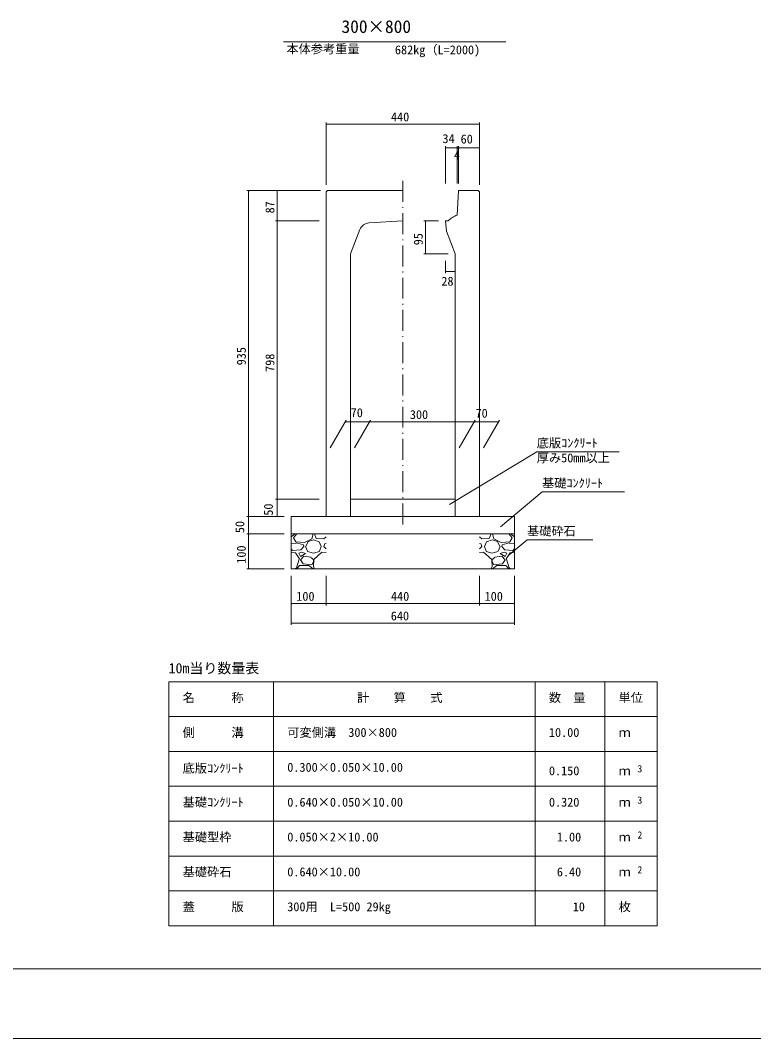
# Model space of a CAD drawing. Units: millimetres on the paper, scale 1:10. Extents: x 0 to 841, y 0 to 594.
# Drawn here: x 210.2 to 420.5, y 0 to 292.1 of the extents above; entities that cross this region are included whole.
import ezdxf
from ezdxf.enums import TextEntityAlignment as Align

# ---------------------------------------------------------------- set-up
doc = ezdxf.new("R2010")
doc.units = ezdxf.units.MM
doc.linetypes.add('DASHED_DOTTED', pattern=[9.25, 6, -1.5, 0.25, -1.5])
for name, color, linetype, lineweight in [('D-STR-DIM（寸法）', 7, 'Continuous', 18), ('D-STR-HTXT（旗揚げ）', 4, 'Continuous', 18), ('D-STR-STRn（構造物）', 7, 'Continuous', 18), ('D-STR（構造物外形線）', 1, 'Continuous', 18), ('D-TTL(外枠）', 2, 'Continuous', 18), ('DEFPOINTS_2', 8, 'Continuous', 18)]:
    doc.layers.add(name, color=color, linetype=linetype, lineweight=lineweight)
doc.layers.add('D-STR-TXT（文字）', color=7, linetype='Continuous')
doc.styles.add('ＭＳ ゴシック', font='')
doc.styles.get('ＭＳ ゴシック').set_extended_font_data('MS Gothic')

msp = doc.modelspace()

# ---------------------------------------------------------------- linework, layer by layer
at = {"layer": 'D-STR-DIM（寸法）'}
for p, q in [((297.911, 244.876), (297.911, 262.786)), ((297.911, 262.286), (298.061, 262.311)), ((297.911, 262.286), (297.931, 262.286)), ((298.061, 262.261), (297.911, 262.286)), ((297.931, 262.286), (341.891, 262.286)), ((341.761, 262.311), (341.911, 262.286)), ((341.911, 262.286), (341.761, 262.261)), ((341.911, 262.286), (341.891, 262.286)), ((341.911, 244.876), (341.911, 262.786)), ((332.111, 245.276), (332.111, 255.971)), ((332.111, 255.471), (332.261, 255.496)), ((332.111, 255.471), (332.131, 255.471)), ((332.261, 255.446), (332.111, 255.471)), ((332.131, 255.471), (335.491, 255.471)), ((335.361, 255.496), (335.511, 255.471)), ((335.511, 255.471), (335.361, 255.446)), ((335.511, 255.471), (335.491, 255.471)), ((335.511, 245.276), (335.511, 255.971)), ((335.511, 245.276), (335.511, 255.971)), ((335.511, 255.471), (335.661, 255.496)), ((335.511, 255.471), (335.531, 255.471)), ((335.661, 255.446), (335.511, 255.471)), ((335.891, 255.471), (335.531, 255.471)), ((335.761, 255.496), (335.911, 255.471)), ((335.911, 255.471), (335.761, 255.446)), ((335.911, 255.471), (335.891, 255.471)), ((335.911, 245.276), (335.911, 255.971)), ((335.911, 245.276), (335.911, 255.971)), ((335.911, 255.471), (336.061, 255.496)), ((335.911, 255.471), (335.931, 255.471)), ((336.061, 255.446), (335.911, 255.471)), ((335.931, 255.471), (341.891, 255.471)), ((341.761, 255.496), (341.911, 255.471)), ((341.911, 255.471), (341.761, 255.446)), ((341.911, 255.471), (341.891, 255.471)), ((341.911, 244.876), (341.911, 255.971)), ((296.311, 243.276), (275.205, 243.276)), ((275.68, 243.126), (275.705, 243.276)), ((275.705, 243.276), (275.705, 243.256)), ((275.705, 243.276), (275.73, 243.126)), ((275.705, 243.256), (275.705, 149.796)), ((296.311, 243.276), (283.396, 243.276)), ((283.871, 243.126), (283.896, 243.276)), ((283.896, 243.276), (283.896, 243.256)), ((283.896, 243.276), (283.921, 243.126)), ((283.896, 243.256), (283.896, 234.596)), ((295.911, 234.576), (283.396, 234.576)), ((295.911, 234.576), (283.396, 234.576)), ((283.896, 234.576), (283.871, 234.726)), ((283.871, 234.426), (283.896, 234.576)), ((283.921, 234.726), (283.896, 234.576)), ((283.896, 234.576), (283.896, 234.596)), ((283.896, 234.576), (283.896, 234.556)), ((283.896, 234.576), (283.921, 234.426)), ((283.896, 234.556), (283.896, 154.796)), ((330.111, 234.576), (325.939, 234.576)), ((326.414, 234.426), (326.439, 234.576)), ((326.439, 234.576), (326.439, 234.556)), ((326.439, 234.576), (326.464, 234.426)), ((326.439, 234.556), (326.439, 225.096)), ((332.911, 225.076), (325.939, 225.076)), ((326.439, 225.076), (326.414, 225.226)), ((326.464, 225.226), (326.439, 225.076)), ((326.439, 225.076), (326.439, 225.096)), ((332.111, 223.076), (332.111, 219.527)), ((334.911, 223.076), (334.911, 219.527)), ((332.111, 220.027), (332.261, 220.052)), ((332.111, 220.027), (332.131, 220.027)), ((332.261, 220.002), (332.111, 220.027)), ((332.131, 220.027), (334.891, 220.027)), ((334.761, 220.052), (334.911, 220.027)), ((334.911, 220.027), (334.761, 220.002)), ((334.911, 220.027), (334.891, 220.027)), ((299.066, 169.47), (303.646, 177.403)), ((303.357, 176.903), (303.507, 176.928)), ((303.357, 176.903), (303.377, 176.903)), ((303.507, 176.878), (303.357, 176.903)), ((310.337, 176.903), (303.377, 176.903)), ((306.066, 169.47), (310.646, 177.403)), ((306.066, 169.47), (310.646, 177.403)), ((310.207, 176.928), (310.357, 176.903)), ((310.357, 176.903), (310.207, 176.878)), ((310.357, 176.903), (310.337, 176.903)), ((310.357, 176.903), (310.507, 176.928)), ((310.357, 176.903), (310.377, 176.903)), ((310.507, 176.878), (310.357, 176.903)), ((310.377, 176.903), (340.337, 176.903)), ((336.066, 169.47), (340.646, 177.403)), ((336.066, 169.47), (340.646, 177.403)), ((340.207, 176.928), (340.357, 176.903)), ((340.357, 176.903), (340.207, 176.878)), ((340.357, 176.903), (340.337, 176.903)), ((340.357, 176.903), (340.507, 176.928)), ((340.357, 176.903), (340.377, 176.903)), ((340.507, 176.878), (340.357, 176.903)), ((340.377, 176.903), (347.337, 176.903)), ((343.066, 169.47), (347.646, 177.403)), ((347.207, 176.928), (347.357, 176.903)), ((347.357, 176.903), (347.207, 176.878)), ((347.357, 176.903), (347.337, 176.903)), ((283.896, 154.776), (283.871, 154.926)), ((283.921, 154.926), (283.896, 154.776)), ((295.911, 154.776), (283.396, 154.776)), ((293.911, 154.776), (283.396, 154.776)), ((283.871, 154.626), (283.896, 154.776)), ((283.896, 154.776), (283.896, 154.796)), ((283.896, 154.776), (283.896, 154.756)), ((283.896, 154.776), (283.921, 154.626)), ((283.896, 149.796), (283.896, 154.756)), ((285.911, 149.776), (275.205, 149.776)), ((285.911, 149.776), (275.205, 149.776)), ((275.705, 149.776), (275.68, 149.926)), ((275.68, 149.626), (275.705, 149.776)), ((275.73, 149.926), (275.705, 149.776)), ((275.705, 149.776), (275.705, 149.796)), ((275.705, 149.776), (275.705, 149.756)), ((275.705, 149.776), (275.73, 149.626)), ((275.705, 149.756), (275.705, 144.796)), ((285.911, 149.776), (283.396, 149.776)), ((283.896, 149.776), (283.871, 149.926)), ((283.921, 149.926), (283.896, 149.776)), ((283.896, 149.776), (283.896, 149.796)), ((285.911, 144.776), (275.205, 144.776)), ((285.911, 144.776), (275.205, 144.776)), ((275.705, 144.776), (275.68, 144.926)), ((275.68, 144.626), (275.705, 144.776)), ((275.73, 144.926), (275.705, 144.776)), ((275.705, 144.776), (275.705, 144.796)), ((275.705, 144.776), (275.705, 144.756)), ((275.705, 144.776), (275.73, 144.626)), ((275.705, 144.756), (275.705, 134.796)), ((285.911, 134.776), (275.205, 134.776)), ((275.705, 134.776), (275.68, 134.926)), ((275.73, 134.926), (275.705, 134.776)), ((275.705, 134.776), (275.705, 134.796)), ((287.911, 132.776), (287.911, 118.653)), ((287.911, 132.776), (287.911, 124.276)), ((297.911, 132.776), (297.911, 124.276)), ((297.911, 132.776), (297.911, 124.276)), ((341.911, 132.776), (341.911, 124.276)), ((341.911, 132.776), (341.911, 124.276)), ((351.911, 132.776), (351.911, 118.653)), ((351.911, 132.776), (351.911, 124.276)), ((287.911, 124.776), (288.061, 124.801)), ((287.911, 124.776), (287.931, 124.776)), ((288.061, 124.751), (287.911, 124.776)), ((287.931, 124.776), (297.891, 124.776)), ((297.761, 124.801), (297.911, 124.776)), ((297.911, 124.776), (297.761, 124.751)), ((297.911, 124.776), (297.891, 124.776)), ((297.911, 124.776), (298.061, 124.801)), ((297.911, 124.776), (297.931, 124.776)), ((298.061, 124.751), (297.911, 124.776)), ((297.931, 124.776), (341.891, 124.776)), ((341.761, 124.801), (341.911, 124.776)), ((341.911, 124.776), (341.761, 124.751)), ((341.911, 124.776), (341.891, 124.776)), ((341.911, 124.776), (342.061, 124.801)), ((341.911, 124.776), (341.931, 124.776)), ((342.061, 124.751), (341.911, 124.776)), ((341.931, 124.776), (351.891, 124.776)), ((351.761, 124.801), (351.911, 124.776)), ((351.911, 124.776), (351.761, 124.751)), ((351.911, 124.776), (351.891, 124.776)), ((287.911, 119.153), (288.061, 119.178)), ((287.911, 119.153), (287.931, 119.153)), ((288.061, 119.128), (287.911, 119.153)), ((287.931, 119.153), (351.891, 119.153)), ((351.761, 119.178), (351.911, 119.153)), ((351.911, 119.153), (351.761, 119.128)), ((351.911, 119.153), (351.891, 119.153))]:
    msp.add_line(p, q, dxfattribs=at)
at = {"layer": 'D-STR-HTXT（旗揚げ）'}
for p, q in [((285.697, 285.9), (349.48, 285.9)), ((333.281, 153.237), (358.311, 168.305)), ((381.909, 168.305), (358.311, 168.305)), ((347.919, 146.795), (359.836, 156.808)), ((383.434, 156.808), (359.836, 156.808)), ((350.438, 138.805), (355.522, 143.066)), ((374.386, 143.066), (355.522, 143.066)), ((252.857, 102.374), (392.857, 102.374)), ((252.857, 32.374), (252.857, 102.374)), ((282.857, 32.374), (282.857, 102.374)), ((357.857, 32.374), (357.857, 102.374)), ((377.857, 70.374), (377.857, 102.374)), ((377.857, 32.374), (377.857, 102.374)), ((392.857, 32.374), (392.857, 102.374)), ((252.857, 92.374), (392.857, 92.374)), ((252.857, 82.374), (392.857, 82.374)), ((252.857, 72.374), (392.857, 72.374)), ((252.857, 62.374), (392.857, 62.374)), ((252.857, 52.374), (392.857, 52.374)), ((252.857, 42.374), (392.857, 42.374)), ((252.857, 32.374), (392.857, 32.374))]:
    msp.add_line(p, q, dxfattribs=at)
at = {"layer": 'D-STR-STRn（構造物）', "linetype": 'DASHED_DOTTED'}
msp.add_line((319.911, 147.513), (319.911, 247.431), dxfattribs=at)
at = {"layer": 'D-STR-STRn（構造物）'}
for p, q in [((304.911, 154.776), (334.911, 154.776)), ((287.911, 149.776), (351.911, 149.776)), ((287.911, 149.776), (287.911, 134.776)), ((351.911, 149.776), (351.911, 134.776)), ((287.911, 144.776), (351.911, 144.776)), ((287.911, 143.906), (289.037, 144.776)), ((288.529, 143.672), (289.522, 144.776)), ((289.248, 142.466), (288.548, 143.666)), ((293.833, 143.364), (291.733, 142.264)), ((294.232, 144.771), (293.832, 143.371)), ((294.573, 144.776), (295.112, 143.495)), ((295.123, 143.467), (297.223, 143.367)), ((297.229, 143.379), (297.911, 143.906)), ((342.593, 143.379), (341.911, 143.906)), ((344.7, 143.467), (342.6, 143.367)), ((345.25, 144.776), (344.71, 143.495)), ((345.59, 144.771), (345.99, 143.371)), ((345.989, 143.364), (348.089, 142.264)), ((351.294, 143.672), (350.3, 144.776)), ((350.574, 142.466), (351.274, 143.666)), ((351.911, 143.906), (350.785, 144.776)), ((289.437, 142.16), (287.911, 141.999)), ((288.325, 140.004), (287.911, 140.456)), ((291.722, 142.292), (289.222, 142.492)), ((291.425, 141.677), (289.425, 142.177)), ((291.529, 141.172), (290.629, 140.172)), ((291.53, 141.165), (291.43, 141.665)), ((292.02, 141.174), (292.62, 139.774)), ((292.126, 141.171), (292.726, 142.571)), ((292.73, 142.571), (294.33, 143.071)), ((294.325, 143.071), (295.925, 142.471)), ((295.93, 142.469), (296.53, 141.169)), ((296.025, 139.776), (296.525, 141.176)), ((297.911, 140.456), (297.225, 141.204)), ((297.226, 141.174), (297.526, 141.974)), ((297.911, 141.999), (297.537, 141.96)), ((341.911, 141.999), (342.285, 141.96)), ((341.911, 140.456), (342.597, 141.204)), ((342.596, 141.174), (342.296, 141.974)), ((343.892, 142.469), (343.292, 141.169)), ((343.797, 139.776), (343.297, 141.176)), ((345.497, 143.071), (343.897, 142.471)), ((347.093, 142.571), (345.493, 143.071)), ((347.696, 141.171), (347.096, 142.571)), ((347.803, 141.174), (347.203, 139.774)), ((348.1, 142.292), (350.6, 142.492)), ((348.293, 141.165), (348.393, 141.665)), ((348.294, 141.172), (349.194, 140.172)), ((348.397, 141.677), (350.397, 142.177)), ((350.385, 142.16), (351.911, 141.999)), ((351.497, 140.004), (351.911, 140.456)), ((289.131, 139.361), (287.911, 139.463)), ((290.622, 140.178), (288.322, 139.978)), ((290.251, 137.577), (289.151, 139.377)), ((289.43, 135.068), (290.23, 137.568)), ((290.125, 139.272), (290.525, 138.272)), ((290.827, 139.568), (290.127, 139.268)), ((290.525, 138.274), (292.025, 139.174)), ((290.525, 137.375), (291.325, 136.175)), ((291.528, 138.371), (290.528, 137.371)), ((292.032, 139.174), (290.832, 139.574)), ((293.54, 138.077), (291.54, 138.377)), ((292.621, 139.764), (294.321, 139.264)), ((294.349, 137.351), (293.549, 138.051)), ((294.424, 137.477), (294.324, 135.377)), ((294.329, 136.772), (294.329, 137.372)), ((294.334, 139.266), (296.034, 139.766)), ((296.731, 139.571), (294.431, 137.471)), ((297.911, 139.463), (296.731, 139.561)), ((341.911, 139.463), (343.091, 139.561)), ((343.091, 139.571), (345.391, 137.471)), ((345.488, 139.266), (343.788, 139.766)), ((345.398, 137.477), (345.498, 135.377)), ((345.473, 137.351), (346.273, 138.051)), ((345.494, 136.772), (345.494, 137.372)), ((347.201, 139.764), (345.502, 139.264)), ((346.282, 138.077), (348.282, 138.377)), ((347.79, 139.174), (348.99, 139.574)), ((349.297, 138.274), (347.797, 139.174)), ((348.294, 138.371), (349.294, 137.371)), ((349.297, 137.375), (348.497, 136.175)), ((348.995, 139.568), (349.695, 139.268)), ((349.201, 140.178), (351.501, 139.978)), ((349.697, 139.272), (349.297, 138.272)), ((349.572, 137.577), (350.672, 139.377)), ((350.393, 135.068), (349.593, 137.568)), ((350.691, 139.361), (351.911, 139.463)), ((287.911, 134.776), (351.911, 134.776)), ((289.037, 134.776), (289.429, 135.079)), ((289.522, 134.776), (290.329, 135.672)), ((290.329, 135.672), (292.929, 135.672)), ((291.332, 136.167), (293.832, 135.867)), ((292.925, 135.695), (294.225, 134.795)), ((293.831, 135.873), (294.331, 136.773)), ((294.312, 135.395), (294.573, 134.776)), ((345.51, 135.395), (345.25, 134.776)), ((345.991, 135.873), (345.491, 136.773)), ((346.897, 135.695), (345.597, 134.795)), ((348.491, 136.167), (345.991, 135.867)), ((349.494, 135.672), (346.894, 135.672)), ((350.3, 134.776), (349.494, 135.672)), ((350.785, 134.776), (350.393, 135.079))]:
    msp.add_line(p, q, dxfattribs=at)
at = {"layer": 'D-STR（構造物外形線）'}
for p, q in [((297.911, 242.876), (298.311, 243.276)), ((297.911, 242.876), (297.911, 149.776)), ((298.311, 243.276), (303.511, 243.276)), ((303.411, 243.276), (319.911, 243.276)), ((335.511, 236.238), (335.911, 243.276)), ((335.911, 243.276), (341.511, 243.276)), ((341.511, 243.276), (336.311, 243.276)), ((341.911, 242.876), (341.511, 243.276)), ((341.911, 242.876), (341.911, 149.776)), ((319.911, 234.576), (310.221, 233.995)), ((332.911, 234.576), (332.111, 234.576)), ((332.911, 234.576), (332.111, 234.576)), ((332.111, 234.576), (332.411, 231.576)), ((307.601, 232.076), (304.911, 225.076)), ((332.411, 231.576), (334.911, 225.076)), ((304.911, 225.076), (304.911, 149.776)), ((334.911, 225.076), (334.911, 149.776)), ((297.911, 149.776), (304.911, 149.776)), ((341.911, 149.776), (334.911, 149.776))]:
    msp.add_line(p, q, dxfattribs=at)
for centre, radius, start, end in [((310.401, 231), 3, 93.43363, 158.9827), ((338.439, 228.793), 8, 111.46486, 133.704)]:
    msp.add_arc(centre, radius, start, end, dxfattribs=at)
at = {"layer": 'D-TTL(外枠）'}
msp.add_line((820, 20), (25, 20), dxfattribs=at)
at = {"layer": 'DEFPOINTS_2'}
msp.add_line((0, 0), (840, 0), dxfattribs=at)

# ---------------------------------------------------------------- texts
at = {"layer": 'D-STR-DIM（寸法）', "style": 'ＭＳ ゴシック'}
for s, p in [('440', (316.518, 262.336)), ('34', (331.282, 256.102)), ('60', (336.492, 255.982)), ('4', (334.583, 251.389)), ('28', (330.969, 215.198)), ('70', (304.964, 177.486)), ('300', (321.937, 176.953)), ('70', (340.765, 177.323)), ('100', (289.367, 124.826)), ('440', (316.518, 124.826)), ('100', (343.367, 124.826)), ('640', (316.464, 119.203))]:
    msp.add_text(s, height=2.566, dxfattribs=at).set_placement(p, align=Align.BOTTOM_LEFT)
for s, p in [('87', (283.846, 236.705)), ('95', (326.389, 227.57)), ('935', (275.655, 193.133)), ('798', (283.846, 191.238)), ('50', (283.414, 149.993)), ('50', (275.221, 144.993)), ('100', (275.655, 136.232))]:
    msp.add_text(s, height=2.566, rotation=90, dxfattribs=at).set_placement(p, align=Align.BOTTOM_LEFT)
at = {"layer": 'D-STR-TXT（文字）', "style": 'ＭＳ ゴシック'}
for s, height, p in [('300×800', 3.666, (302.323, 287.349)), ('本体参考重量', 2.566, (286.527, 281.833)), ('682kg（L=2000)', 2.566, (317.647, 281.569)), ('底版ｺﾝｸﾘｰﾄ', 2.566, (358.311, 168.805)), ('厚み50mm以上', 2.566, (358.311, 164.533)), ('基礎ｺﾝｸﾘｰﾄ', 2.566, (359.836, 157.308)), ('基礎砕石', 2.566, (355.522, 143.566)), ('10m当り数量表', 2.933, (252.747, 103.899)), ('名\u3000\u3000\u3000称', 2.566, (256.779, 95.777)), ('計\u3000\u3000算\u3000\u3000式', 2.566, (306.787, 95.777)), ('数\u3000量', 2.566, (361.779, 95.777)), ('単位', 2.566, (381.779, 95.777)), ('側\u3000\u3000\u3000溝', 2.566, (256.779, 85.777)), ('可変側溝\u3000300×800', 2.566, (286.779, 85.777)), ('10.00', 2.566, (361.806, 85.777)), ('ｍ', 2.566, (381.779, 85.777)), ('底版ｺﾝｸﾘｰﾄ', 2.566, (256.779, 75.512)), ('0.300×0.050×10.00', 2.566, (286.779, 75.777)), ('0.150', 2.566, (361.806, 74.777)), ('ｍ', 2.566, (381.779, 74.777)), ('3', 2.053, (387.182, 75.782)), ('基礎ｺﾝｸﾘｰﾄ', 2.566, (256.779, 65.777)), ('0.640×0.050×10.00', 2.566, (286.779, 65.777)), ('0.320', 2.566, (361.806, 65.777)), ('ｍ', 2.566, (381.779, 65.777)), ('3', 2.053, (387.182, 66.782)), ('基礎型枠', 2.566, (256.779, 55.777)), ('0.050×2×10.00', 2.566, (286.779, 55.777)), ('1.00', 2.566, (364.08, 55.777)), ('ｍ', 2.566, (381.779, 55.777)), ('2', 2.053, (387.182, 56.782)), ('基礎砕石', 2.566, (256.779, 45.777)), ('0.640×10.00', 2.566, (286.779, 45.777)), ('6.40', 2.566, (364.08, 45.777)), ('ｍ', 2.566, (381.779, 45.777)), ('2', 2.053, (387.182, 46.782)), ('蓋\u3000\u3000\u3000版', 2.566, (256.779, 35.777)), ('300用\u3000L=500 29kg', 2.566, (286.779, 35.777)), ('10', 2.566, (368.629, 35.777)), ('枚', 2.566, (381.779, 35.777))]:
    msp.add_text(s, height=height, dxfattribs=at).set_placement(p, align=Align.BOTTOM_LEFT)

doc.saveas('drawing.dxf')
